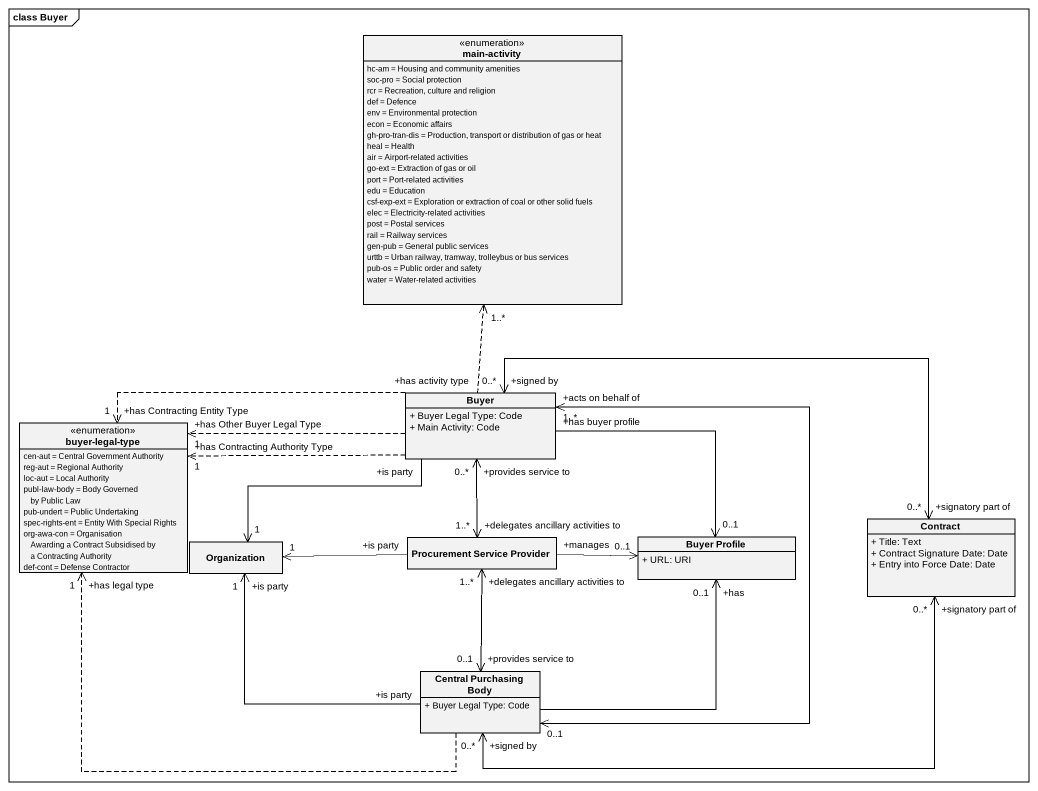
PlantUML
@startuml
mainframe class Buyer
hide circle
hide empty members
skinparam classAttributeIconSize 0
enum "main-activity" as main_activity {
  hc-am = Housing and community amenities
  soc-pro = Social protection
  rcr = Recreation, culture and religion
  def = Defence
  env = Environmental protection
  econ = Economic affairs
  gh-pro-tran-dis = Production, transport or distribution of gas or heat
  heal = Health
  air = Airport-related activities
  go-ext = Extraction of gas or oil
  port = Port-related activities
  edu = Education
  csf-exp-ext = Exploration or extraction of coal or other solid fuels
  elec = Electricity-related activities
  post = Postal services
  rail = Railway services
  gen-pub = General public services
  urttb = Urban railway, tramway, trolleybus or bus services
  pub-os = Public order and safety
  water = Water-related activities
}
class Buyer {
  + Buyer Legal Type: Code
  + Main Activity: Code
}
enum "buyer-legal-type" as buyer_legal_type {
  cen-aut = Central Government Authority
  reg-aut = Regional Authority
  loc-aut = Local Authority
  publ-law-body = Body Governed by Public Law
  pub-undert = Public Undertaking
  spec-rights-ent = Entity With Special Rights
  org-awa-con = Organisation Awarding a Contract Subsidised by a Contracting Authority
  def-cont = Defense Contractor
}
class Contract {
  + Title: Text
  + Contract Signature Date: Date
  + Entry into Force Date: Date
}
class Organization
class "Procurement Service Provider" as Procurement_Service_Provider
class "Buyer Profile" as Buyer_Profile {
  + URL: URI
}
class "Central Purchasing Body" as Central_Purchasing_Body {
  + Buyer Legal Type: Code
}
Buyer "+has activity type" .up.> "1..*" main_activity
Buyer .left.> "+has Contracting Authority Type\n1" buyer_legal_type
Buyer .left.> "+has Contracting Entity Type\n1" buyer_legal_type
Buyer .left.> "+has Other Buyer Legal Type\n1" buyer_legal_type
Buyer "+is party" -left-> "1" Organization
Buyer "+has buyer profile" -right-> "0..1" Buyer_Profile
Contract "+signatory part of\n0..*" <-left-> "+signed by\n0..*" Buyer
Procurement_Service_Provider "+delegates ancillary activities to\n1..*" <-up-> "+provides service to\n0..*" Buyer
Procurement_Service_Provider "+is party" -left-> "1" Organization
Procurement_Service_Provider "+manages" -right-> "0..1" Buyer_Profile
Procurement_Service_Provider "+delegates ancillary activities to\n1..*" <--> "+provides service to\n0..1" Central_Purchasing_Body
Central_Purchasing_Body "0..1" <-up-> "+acts on behalf of\n1..*" Buyer
Central_Purchasing_Body .left.> "+has legal type\n1" buyer_legal_type
Central_Purchasing_Body "+signed by\n0..*" <-right-> "+signatory part of\n0..*" Contract
Central_Purchasing_Body "+is party" -left-> "+is party\n1" Organization
Central_Purchasing_Body -up-> "+has\n0..1" Buyer_Profile
@enduml
